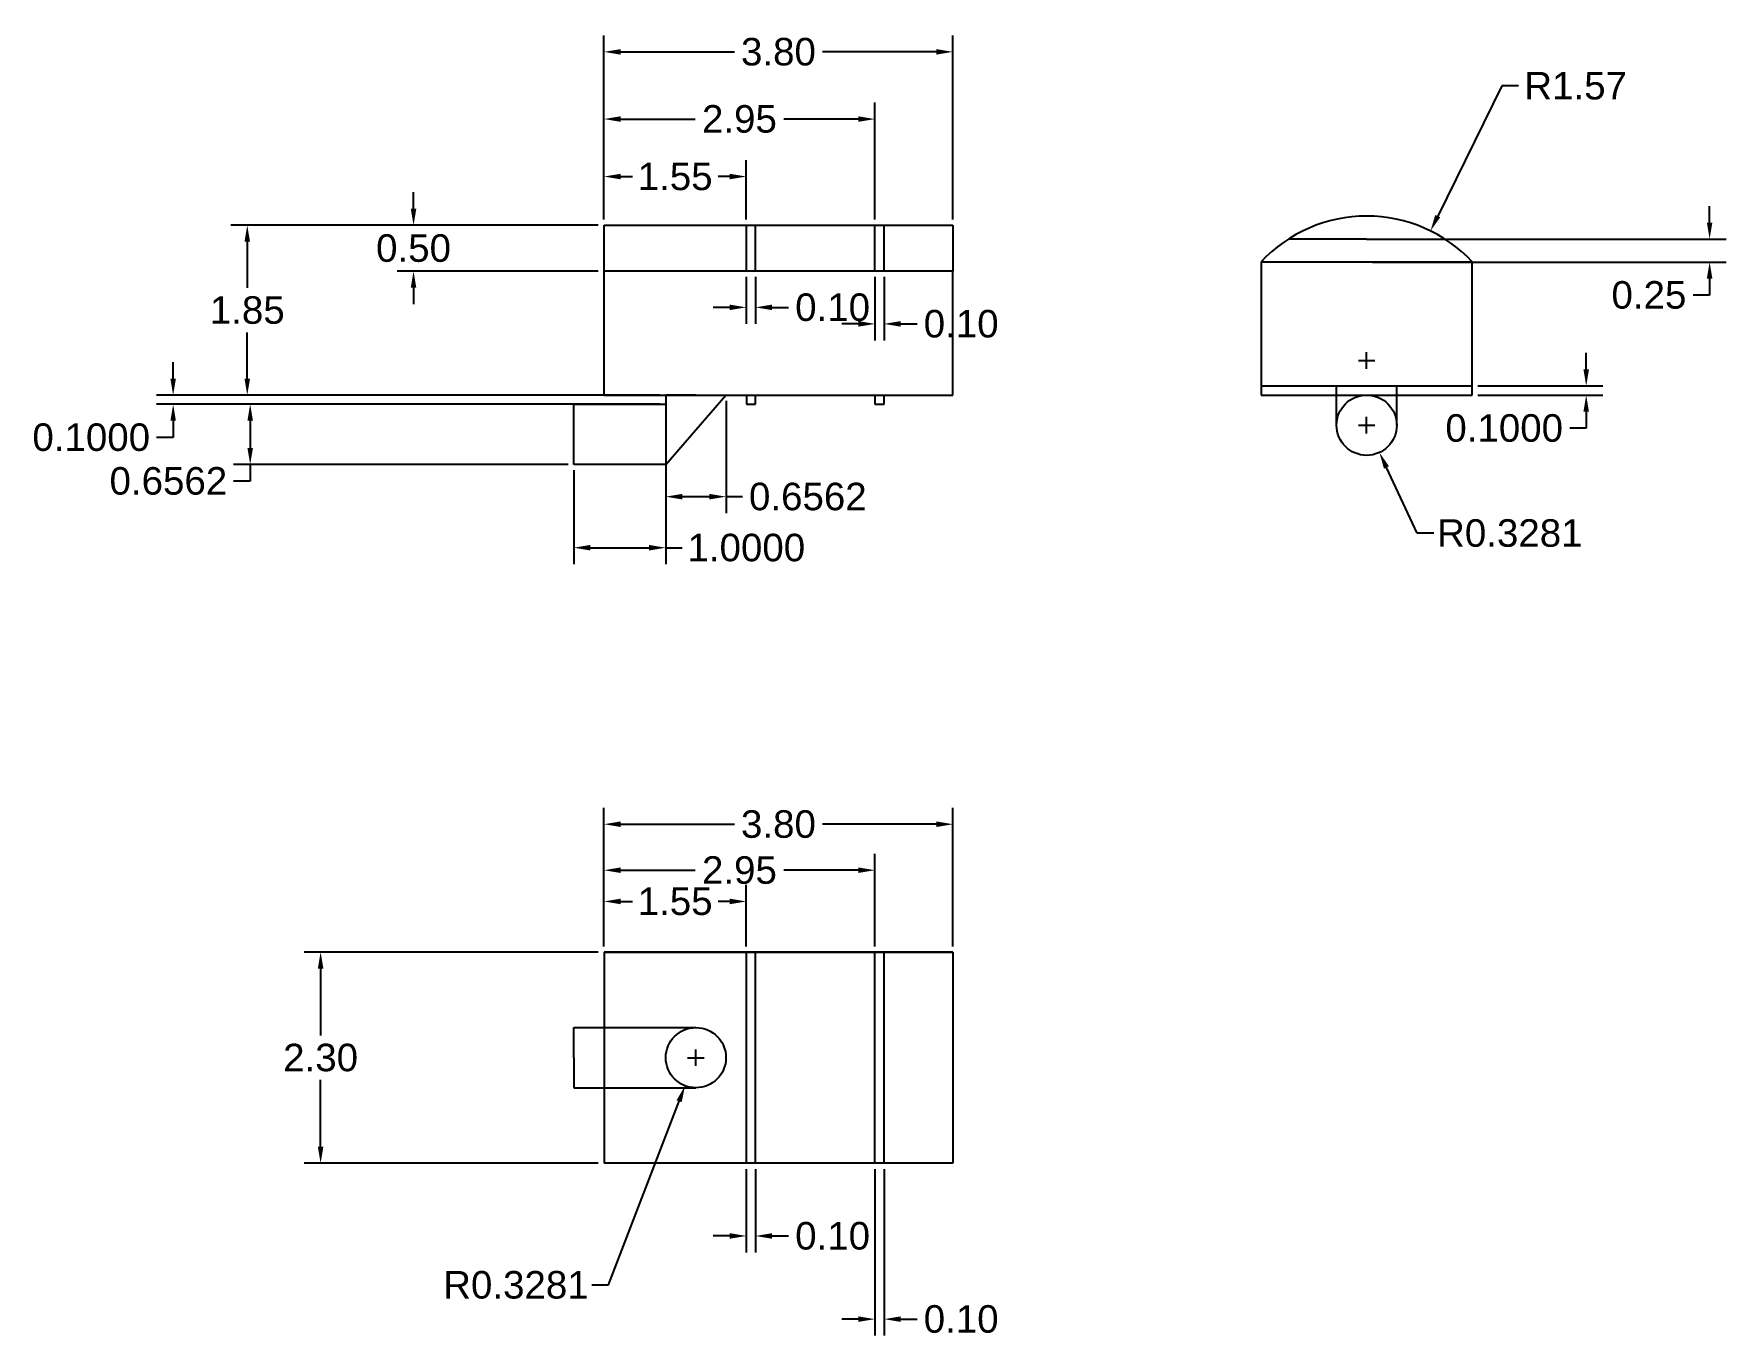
# Model space of a CAD drawing. Header units: inches. Extents: x 19.4 to 37.8, y 4.5 to 18.7.
import ezdxf

# ---------------------------------------------------------------- set-up
doc = ezdxf.new("R2010")
doc.units = ezdxf.units.IN
doc.header["$MEASUREMENT"] = 0
for name, color, linetype in [('Anotari', 40, 'Continuous'), ('Canal_Motor', 6, 'Continuous'), ('Rezervor', 130, 'Continuous'), ('Suporti', 3, 'Continuous')]:
    doc.layers.add(name, color=color, linetype=linetype)
doc.styles.get("Standard").update_dxf_attribs({"font": 'arial.ttf'})
doc.dimstyles.get("Standard").update_dxf_attribs({"dimtxt": 0.18, "dimasz": 0.18, "dimexe": 0.18, "dimexo": 0.0625, "dimgap": 0.09, "dimtad": 0, "dimtih": 1, "dimtoh": 1, "dimdec": 4, "dimzin": 0, "dimdsep": 46, "dimtxsty": 'Standard', "dimcen": 0.09, "dimadec": 0, "dimazin": 0, "dimtfac": 1, "dimtdec": 4, "dimtofl": 0, "dimtmove": 0, "dimatfit": 3, "dimfxl": 1, "dimtolj": 1, "dimtzin": 0, "dimarcsym": 0})

# ---------------------------------------------------------------- blocks, each defined once
blk = doc.blocks.new('*D29')
at = {"layer": 'Anotari', "color": 0, "lineweight": -2, "transparency": 16777216}
for p, q in [((35.401, 18.127), (34.703, 16.708)), ((35.581, 18.127), (35.401, 18.127)), ((33.839, 15.136), (34.019, 15.136)), ((33.929, 15.046), (33.929, 15.226))]:
    blk.add_line(p, q, dxfattribs=at)
at = {"layer": 'Anotari', "color": 0, "transparency": 16777216}
blk.add_solid([(34.676, 16.721), (34.73, 16.695), (34.624, 16.546)], dxfattribs=at)
at = {"layer": 'Defpoints', "color": 0, "transparency": 16777216}
for p in [(34.624, 16.546), (33.929, 15.136)]:
    blk.add_point(p, dxfattribs=at)
at = {"layer": 'Anotari', "color": 0, "transparency": 16777216, "insert": (36.205, 18.127), "char_height": 0.3, "attachment_point": 5}
blk.add_mtext('\\A1;R1.57', dxfattribs=at)
blk = doc.blocks.new('*D30')
at = {"layer": 'Anotari', "color": 0, "lineweight": -2, "transparency": 16777216}
for p, q in [((25.561, 16.608), (21.558, 16.608)), ((21.738, 16.428), (21.738, 15.926)), ((21.738, 14.938), (21.738, 15.44)), ((25.561, 14.758), (21.558, 14.758))]:
    blk.add_line(p, q, dxfattribs=at)
at = {"layer": 'Anotari', "color": 0, "transparency": 16777216}
for points in [[(21.708, 16.428), (21.768, 16.428), (21.738, 16.608)], [(21.708, 14.938), (21.768, 14.938), (21.738, 14.758)]]:
    blk.add_solid(points, dxfattribs=at)
at = {"layer": 'Defpoints', "color": 0, "transparency": 16777216}
for p in [(25.623, 16.608), (21.738, 14.758), (25.623, 14.758)]:
    blk.add_point(p, dxfattribs=at)
at = {"layer": 'Anotari', "color": 0, "transparency": 16777216, "insert": (21.738, 15.683), "char_height": 0.3, "attachment_point": 5}
blk.add_mtext('\\A1;1.85', dxfattribs=at)
blk = doc.blocks.new('*D31')
at = {"layer": 'Anotari', "color": 0, "lineweight": -2, "transparency": 16777216}
for p, q in [((23.549, 16.788), (23.549, 16.968)), ((25.561, 16.608), (23.369, 16.608)), ((25.561, 16.108), (23.369, 16.108)), ((23.549, 15.928), (23.549, 15.748))]:
    blk.add_line(p, q, dxfattribs=at)
at = {"layer": 'Anotari', "color": 0, "transparency": 16777216}
for points in [[(23.519, 16.788), (23.579, 16.788), (23.549, 16.608)], [(23.519, 15.928), (23.579, 15.928), (23.549, 16.108)]]:
    blk.add_solid(points, dxfattribs=at)
at = {"layer": 'Defpoints', "color": 0, "transparency": 16777216}
for p in [(25.623, 16.608), (23.549, 16.108), (25.623, 16.108)]:
    blk.add_point(p, dxfattribs=at)
at = {"layer": 'Anotari', "color": 0, "transparency": 16777216, "insert": (23.549, 16.358), "char_height": 0.3, "attachment_point": 5}
blk.add_mtext('\\A1;0.50', dxfattribs=at)
blk = doc.blocks.new('*D32')
at = {"layer": 'Anotari', "color": 0, "lineweight": -2, "transparency": 16777216}
for p, q in [((25.623, 16.671), (25.623, 17.319)), ((27.173, 16.671), (27.173, 17.319)), ((25.803, 17.139), (25.932, 17.139)), ((26.993, 17.139), (26.865, 17.139))]:
    blk.add_line(p, q, dxfattribs=at)
at = {"layer": 'Anotari', "color": 0, "transparency": 16777216}
for points in [[(25.803, 17.169), (25.803, 17.109), (25.623, 17.139)], [(26.993, 17.169), (26.993, 17.109), (27.173, 17.139)]]:
    blk.add_solid(points, dxfattribs=at)
at = {"layer": 'Defpoints', "color": 0, "transparency": 16777216}
for p in [(27.173, 17.139), (25.623, 16.608), (27.173, 16.608)]:
    blk.add_point(p, dxfattribs=at)
at = {"layer": 'Anotari', "color": 0, "transparency": 16777216, "insert": (26.398, 17.139), "char_height": 0.3, "attachment_point": 5}
blk.add_mtext('\\A1;1.55', dxfattribs=at)
blk = doc.blocks.new('*D33')
at = {"layer": 'Anotari', "color": 0, "lineweight": -2, "transparency": 16777216}
for p, q in [((25.623, 16.671), (25.623, 17.945)), ((28.573, 16.671), (28.573, 17.945)), ((25.803, 17.765), (26.615, 17.765)), ((28.393, 17.765), (27.582, 17.765))]:
    blk.add_line(p, q, dxfattribs=at)
at = {"layer": 'Anotari', "color": 0, "transparency": 16777216}
for points in [[(25.803, 17.795), (25.803, 17.735), (25.623, 17.765)], [(28.393, 17.795), (28.393, 17.735), (28.573, 17.765)]]:
    blk.add_solid(points, dxfattribs=at)
at = {"layer": 'Defpoints', "color": 0, "transparency": 16777216}
for p in [(28.573, 17.765), (25.623, 16.608), (28.573, 16.608)]:
    blk.add_point(p, dxfattribs=at)
at = {"layer": 'Anotari', "color": 0, "transparency": 16777216, "insert": (27.098, 17.765), "char_height": 0.3, "attachment_point": 5}
blk.add_mtext('\\A1;2.95', dxfattribs=at)
blk = doc.blocks.new('*D34')
at = {"layer": 'Anotari', "color": 0, "lineweight": -2, "transparency": 16777216}
for p, q in [((27.173, 16.046), (27.173, 15.534)), ((27.273, 16.046), (27.273, 15.534)), ((26.993, 15.714), (26.813, 15.714)), ((27.453, 15.714), (27.633, 15.714))]:
    blk.add_line(p, q, dxfattribs=at)
at = {"layer": 'Anotari', "color": 0, "transparency": 16777216}
for points in [[(26.993, 15.744), (26.993, 15.684), (27.173, 15.714)], [(27.453, 15.744), (27.453, 15.684), (27.273, 15.714)]]:
    blk.add_solid(points, dxfattribs=at)
at = {"layer": 'Defpoints', "color": 0, "transparency": 16777216}
for p in [(27.173, 16.108), (27.273, 16.108), (27.273, 15.714)]:
    blk.add_point(p, dxfattribs=at)
at = {"layer": 'Anotari', "color": 0, "transparency": 16777216, "insert": (28.113, 15.714), "char_height": 0.3, "attachment_point": 5}
blk.add_mtext('\\A1;0.10', dxfattribs=at)
blk = doc.blocks.new('*D35')
at = {"layer": 'Anotari', "color": 0, "lineweight": -2, "transparency": 16777216}
for p, q in [((28.573, 16.046), (28.573, 15.354)), ((28.673, 16.046), (28.673, 15.354)), ((28.393, 15.534), (28.213, 15.534)), ((28.853, 15.534), (29.033, 15.534))]:
    blk.add_line(p, q, dxfattribs=at)
at = {"layer": 'Anotari', "color": 0, "transparency": 16777216}
for points in [[(28.393, 15.564), (28.393, 15.504), (28.573, 15.534)], [(28.853, 15.564), (28.853, 15.504), (28.673, 15.534)]]:
    blk.add_solid(points, dxfattribs=at)
at = {"layer": 'Defpoints', "color": 0, "transparency": 16777216}
for p in [(28.573, 16.108), (28.673, 16.108), (28.673, 15.534)]:
    blk.add_point(p, dxfattribs=at)
at = {"layer": 'Anotari', "color": 0, "transparency": 16777216, "insert": (29.513, 15.534), "char_height": 0.3, "attachment_point": 5}
blk.add_mtext('\\A1;0.10', dxfattribs=at)
blk = doc.blocks.new('*D36')
at = {"layer": 'Anotari', "color": 0, "lineweight": -2, "transparency": 16777216}
for p, q in [((25.623, 16.671), (25.623, 18.677)), ((29.423, 16.671), (29.423, 18.677)), ((25.803, 18.497), (27.044, 18.497)), ((29.243, 18.497), (28.002, 18.497))]:
    blk.add_line(p, q, dxfattribs=at)
at = {"layer": 'Anotari', "color": 0, "transparency": 16777216}
for points in [[(25.803, 18.527), (25.803, 18.467), (25.623, 18.497)], [(29.243, 18.527), (29.243, 18.467), (29.423, 18.497)]]:
    blk.add_solid(points, dxfattribs=at)
at = {"layer": 'Defpoints', "color": 0, "transparency": 16777216}
for p in [(29.423, 18.497), (25.623, 16.608), (29.423, 16.608)]:
    blk.add_point(p, dxfattribs=at)
at = {"layer": 'Anotari', "color": 0, "transparency": 16777216, "insert": (27.523, 18.497), "char_height": 0.3, "attachment_point": 5}
blk.add_mtext('\\A1;3.80', dxfattribs=at)
blk = doc.blocks.new('*D37')
at = {"layer": 'Anotari', "color": 0, "lineweight": -2, "transparency": 16777216}
for p, q in [((25.561, 8.691), (22.357, 8.691)), ((22.537, 8.511), (22.537, 7.784)), ((22.537, 6.571), (22.537, 7.298)), ((25.561, 6.391), (22.357, 6.391))]:
    blk.add_line(p, q, dxfattribs=at)
at = {"layer": 'Anotari', "color": 0, "transparency": 16777216}
for points in [[(22.507, 8.511), (22.567, 8.511), (22.537, 8.691)], [(22.507, 6.571), (22.567, 6.571), (22.537, 6.391)]]:
    blk.add_solid(points, dxfattribs=at)
at = {"layer": 'Defpoints', "color": 0, "transparency": 16777216}
for p in [(25.623, 8.691), (22.537, 6.391), (25.623, 6.391)]:
    blk.add_point(p, dxfattribs=at)
at = {"layer": 'Anotari', "color": 0, "transparency": 16777216, "insert": (22.537, 7.541), "char_height": 0.3, "attachment_point": 5}
blk.add_mtext('\\A1;2.30', dxfattribs=at)
blk = doc.blocks.new('*D38')
at = {"layer": 'Anotari', "color": 0, "lineweight": -2, "transparency": 16777216}
for p, q in [((25.623, 8.753), (25.623, 10.264)), ((29.423, 8.753), (29.423, 10.264)), ((25.803, 10.084), (27.044, 10.084)), ((29.243, 10.084), (28.002, 10.084))]:
    blk.add_line(p, q, dxfattribs=at)
at = {"layer": 'Anotari', "color": 0, "transparency": 16777216}
for points in [[(25.803, 10.114), (25.803, 10.054), (25.623, 10.084)], [(29.243, 10.114), (29.243, 10.054), (29.423, 10.084)]]:
    blk.add_solid(points, dxfattribs=at)
at = {"layer": 'Defpoints', "color": 0, "transparency": 16777216}
for p in [(29.423, 10.084), (25.623, 8.691), (29.423, 8.691)]:
    blk.add_point(p, dxfattribs=at)
at = {"layer": 'Anotari', "color": 0, "transparency": 16777216, "insert": (27.523, 10.084), "char_height": 0.3, "attachment_point": 5}
blk.add_mtext('\\A1;3.80', dxfattribs=at)
blk = doc.blocks.new('*D39')
at = {"layer": 'Anotari', "color": 0, "lineweight": -2, "transparency": 16777216}
for p, q in [((25.623, 8.753), (25.623, 9.423)), ((27.173, 8.753), (27.173, 9.423)), ((25.803, 9.243), (25.932, 9.243)), ((26.993, 9.243), (26.865, 9.243))]:
    blk.add_line(p, q, dxfattribs=at)
at = {"layer": 'Anotari', "color": 0, "transparency": 16777216}
for points in [[(25.803, 9.273), (25.803, 9.213), (25.623, 9.243)], [(26.993, 9.273), (26.993, 9.213), (27.173, 9.243)]]:
    blk.add_solid(points, dxfattribs=at)
at = {"layer": 'Defpoints', "color": 0, "transparency": 16777216}
for p in [(27.173, 9.243), (25.623, 8.691), (27.173, 8.691)]:
    blk.add_point(p, dxfattribs=at)
at = {"layer": 'Anotari', "color": 0, "transparency": 16777216, "insert": (26.398, 9.243), "char_height": 0.3, "attachment_point": 5}
blk.add_mtext('\\A1;1.55', dxfattribs=at)
blk = doc.blocks.new('*D40')
at = {"layer": 'Anotari', "color": 0, "lineweight": -2, "transparency": 16777216}
for p, q in [((25.623, 8.753), (25.623, 9.763)), ((28.573, 8.753), (28.573, 9.763)), ((25.803, 9.583), (26.615, 9.583)), ((28.393, 9.583), (27.582, 9.583))]:
    blk.add_line(p, q, dxfattribs=at)
at = {"layer": 'Anotari', "color": 0, "transparency": 16777216}
for points in [[(25.803, 9.613), (25.803, 9.553), (25.623, 9.583)], [(28.393, 9.613), (28.393, 9.553), (28.573, 9.583)]]:
    blk.add_solid(points, dxfattribs=at)
at = {"layer": 'Defpoints', "color": 0, "transparency": 16777216}
for p in [(28.573, 9.583), (25.623, 8.691), (28.573, 8.691)]:
    blk.add_point(p, dxfattribs=at)
at = {"layer": 'Anotari', "color": 0, "transparency": 16777216, "insert": (27.098, 9.583), "char_height": 0.3, "attachment_point": 5}
blk.add_mtext('\\A1;2.95', dxfattribs=at)
blk = doc.blocks.new('*D41')
at = {"layer": 'Anotari', "color": 0, "lineweight": -2, "transparency": 16777216}
for p, q in [((27.173, 6.328), (27.173, 5.419)), ((27.273, 6.328), (27.273, 5.419)), ((26.993, 5.599), (26.813, 5.599)), ((27.453, 5.599), (27.633, 5.599))]:
    blk.add_line(p, q, dxfattribs=at)
at = {"layer": 'Anotari', "color": 0, "transparency": 16777216}
for points in [[(26.993, 5.629), (26.993, 5.569), (27.173, 5.599)], [(27.453, 5.629), (27.453, 5.569), (27.273, 5.599)]]:
    blk.add_solid(points, dxfattribs=at)
at = {"layer": 'Defpoints', "color": 0, "transparency": 16777216}
for p in [(27.173, 6.391), (27.273, 6.391), (27.273, 5.599)]:
    blk.add_point(p, dxfattribs=at)
at = {"layer": 'Anotari', "color": 0, "transparency": 16777216, "insert": (28.113, 5.599), "char_height": 0.3, "attachment_point": 5}
blk.add_mtext('\\A1;0.10', dxfattribs=at)
blk = doc.blocks.new('*D42')
at = {"layer": 'Anotari', "color": 0, "lineweight": -2, "transparency": 16777216}
for p, q in [((28.573, 6.328), (28.573, 4.513)), ((28.673, 6.328), (28.673, 4.513)), ((28.393, 4.693), (28.213, 4.693)), ((28.853, 4.693), (29.033, 4.693))]:
    blk.add_line(p, q, dxfattribs=at)
at = {"layer": 'Anotari', "color": 0, "transparency": 16777216}
for points in [[(28.393, 4.723), (28.393, 4.663), (28.573, 4.693)], [(28.853, 4.723), (28.853, 4.663), (28.673, 4.693)]]:
    blk.add_solid(points, dxfattribs=at)
at = {"layer": 'Defpoints', "color": 0, "transparency": 16777216}
for p in [(28.573, 6.391), (28.673, 6.391), (28.673, 4.693)]:
    blk.add_point(p, dxfattribs=at)
at = {"layer": 'Anotari', "color": 0, "transparency": 16777216, "insert": (29.513, 4.693), "char_height": 0.3, "attachment_point": 5}
blk.add_mtext('\\A1;0.10', dxfattribs=at)
blk = doc.blocks.new('*D43')
at = {"layer": 'Anotari', "color": 0, "lineweight": -2, "transparency": 16777216}
for p, q in [((37.664, 16.638), (37.664, 16.818)), ((33.991, 16.458), (37.844, 16.458)), ((33.991, 16.208), (37.844, 16.208)), ((37.664, 16.028), (37.664, 15.848)), ((37.664, 15.848), (37.484, 15.848))]:
    blk.add_line(p, q, dxfattribs=at)
at = {"layer": 'Anotari', "color": 0, "transparency": 16777216}
for points in [[(37.634, 16.638), (37.694, 16.638), (37.664, 16.458)], [(37.634, 16.028), (37.694, 16.028), (37.664, 16.208)]]:
    blk.add_solid(points, dxfattribs=at)
at = {"layer": 'Defpoints', "color": 0, "transparency": 16777216}
for p in [(33.929, 16.458), (33.929, 16.208), (37.664, 16.208)]:
    blk.add_point(p, dxfattribs=at)
at = {"layer": 'Anotari', "color": 0, "transparency": 16777216, "insert": (37.003, 15.848), "char_height": 0.3, "attachment_point": 5}
blk.add_mtext('\\A1;0.25', dxfattribs=at)
blk = doc.blocks.new('*D44')
at = {"layer": 'Anotari', "color": 0, "lineweight": -2, "transparency": 16777216}
for p, q in [((25.233, 14.658), (21.59, 14.658)), ((21.77, 14.478), (21.77, 14.182)), ((25.233, 14.002), (21.59, 14.002)), ((21.77, 14.002), (21.77, 13.822)), ((21.77, 13.822), (21.59, 13.822))]:
    blk.add_line(p, q, dxfattribs=at)
at = {"layer": 'Anotari', "color": 0, "transparency": 16777216}
for points in [[(21.74, 14.478), (21.8, 14.478), (21.77, 14.658)], [(21.74, 14.182), (21.8, 14.182), (21.77, 14.002)]]:
    blk.add_solid(points, dxfattribs=at)
at = {"layer": 'Defpoints', "color": 0, "transparency": 16777216}
for p in [(25.295, 14.658), (21.77, 14.002), (25.295, 14.002)]:
    blk.add_point(p, dxfattribs=at)
at = {"layer": 'Anotari', "color": 0, "transparency": 16777216, "insert": (20.879, 13.822), "char_height": 0.3, "attachment_point": 5}
blk.add_mtext('\\A1;0.6562', dxfattribs=at)
blk = doc.blocks.new('*D45')
at = {"layer": 'Anotari', "color": 0, "lineweight": -2, "transparency": 16777216}
for p, q in [((20.931, 14.938), (20.931, 15.118)), ((26.233, 14.758), (20.751, 14.758)), ((26.233, 14.658), (20.751, 14.658)), ((20.931, 14.478), (20.931, 14.298)), ((20.931, 14.298), (20.751, 14.298))]:
    blk.add_line(p, q, dxfattribs=at)
at = {"layer": 'Anotari', "color": 0, "transparency": 16777216}
for points in [[(20.901, 14.938), (20.961, 14.938), (20.931, 14.758)], [(20.901, 14.478), (20.961, 14.478), (20.931, 14.658)]]:
    blk.add_solid(points, dxfattribs=at)
at = {"layer": 'Defpoints', "color": 0, "transparency": 16777216}
for p in [(26.295, 14.758), (20.931, 14.658), (26.295, 14.658)]:
    blk.add_point(p, dxfattribs=at)
at = {"layer": 'Anotari', "color": 0, "transparency": 16777216, "insert": (20.039, 14.298), "char_height": 0.3, "attachment_point": 5}
blk.add_mtext('\\A1;0.1000', dxfattribs=at)
blk = doc.blocks.new('*D24')
at = {"layer": 'Anotari', "color": 0, "lineweight": -2, "transparency": 16777216}
for p, q in [((25.295, 13.939), (25.295, 12.916)), ((26.295, 13.939), (26.295, 12.916)), ((25.475, 13.096), (26.115, 13.096)), ((26.295, 13.096), (26.475, 13.096))]:
    blk.add_line(p, q, dxfattribs=at)
at = {"layer": 'Anotari', "color": 0, "transparency": 16777216}
for points in [[(25.475, 13.126), (25.475, 13.066), (25.295, 13.096)], [(26.115, 13.126), (26.115, 13.066), (26.295, 13.096)]]:
    blk.add_solid(points, dxfattribs=at)
at = {"layer": 'Defpoints', "color": 0, "transparency": 16777216}
for p in [(25.295, 14.002), (26.295, 14.002), (26.295, 13.096)]:
    blk.add_point(p, dxfattribs=at)
at = {"layer": 'Anotari', "color": 0, "transparency": 16777216, "insert": (27.173, 13.096), "char_height": 0.3, "attachment_point": 5}
blk.add_mtext('\\A1;1.0000', dxfattribs=at)
blk = doc.blocks.new('*D25')
at = {"layer": 'Anotari', "color": 0, "lineweight": -2, "transparency": 16777216}
for p, q in [((26.295, 14.696), (26.295, 13.472)), ((26.952, 14.696), (26.952, 13.472)), ((26.475, 13.652), (26.772, 13.652)), ((26.952, 13.652), (27.132, 13.652))]:
    blk.add_line(p, q, dxfattribs=at)
at = {"layer": 'Anotari', "color": 0, "transparency": 16777216}
for points in [[(26.475, 13.682), (26.475, 13.622), (26.295, 13.652)], [(26.772, 13.682), (26.772, 13.622), (26.952, 13.652)]]:
    blk.add_solid(points, dxfattribs=at)
at = {"layer": 'Defpoints', "color": 0, "transparency": 16777216}
for p in [(26.295, 14.758), (26.952, 14.758), (26.952, 13.652)]:
    blk.add_point(p, dxfattribs=at)
at = {"layer": 'Anotari', "color": 0, "transparency": 16777216, "insert": (27.843, 13.652), "char_height": 0.3, "attachment_point": 5}
blk.add_mtext('\\A1;0.6562', dxfattribs=at)
blk = doc.blocks.new('*D26')
at = {"layer": 'Anotari', "color": 0, "lineweight": -2, "transparency": 16777216}
for p, q in [((26.623, 7.451), (26.623, 7.631)), ((26.533, 7.541), (26.713, 7.541)), ((25.672, 5.065), (26.441, 7.067)), ((25.492, 5.065), (25.672, 5.065))]:
    blk.add_line(p, q, dxfattribs=at)
at = {"layer": 'Anotari', "color": 0, "transparency": 16777216}
blk.add_solid([(26.413, 7.077), (26.469, 7.056), (26.506, 7.235)], dxfattribs=at)
at = {"layer": 'Defpoints', "color": 0, "transparency": 16777216}
for p in [(26.623, 7.541), (26.506, 7.235)]:
    blk.add_point(p, dxfattribs=at)
at = {"layer": 'Anotari', "color": 0, "transparency": 16777216, "insert": (24.664, 5.065), "char_height": 0.3, "attachment_point": 5}
blk.add_mtext('\\A1;R0.3281', dxfattribs=at)
blk = doc.blocks.new('*D27')
at = {"layer": 'Anotari', "color": 0, "lineweight": -2, "transparency": 16777216}
for p, q in [((33.839, 14.43), (34.019, 14.43)), ((33.929, 14.34), (33.929, 14.52)), ((34.48, 13.254), (34.145, 13.97)), ((34.66, 13.254), (34.48, 13.254))]:
    blk.add_line(p, q, dxfattribs=at)
at = {"layer": 'Anotari', "color": 0, "transparency": 16777216}
blk.add_solid([(34.172, 13.983), (34.117, 13.957), (34.068, 14.133)], dxfattribs=at)
at = {"layer": 'Defpoints', "color": 0, "transparency": 16777216}
for p in [(33.929, 14.43), (34.068, 14.133)]:
    blk.add_point(p, dxfattribs=at)
at = {"layer": 'Anotari', "color": 0, "transparency": 16777216, "insert": (35.488, 13.254), "char_height": 0.3, "attachment_point": 5}
blk.add_mtext('\\A1;R0.3281', dxfattribs=at)
blk = doc.blocks.new('*D28')
at = {"layer": 'Anotari', "color": 0, "lineweight": -2, "transparency": 16777216}
for p, q in [((36.32, 15.038), (36.32, 15.218)), ((35.141, 14.858), (36.5, 14.858)), ((35.141, 14.758), (36.5, 14.758)), ((36.32, 14.578), (36.32, 14.398)), ((36.32, 14.398), (36.14, 14.398))]:
    blk.add_line(p, q, dxfattribs=at)
at = {"layer": 'Anotari', "color": 0, "transparency": 16777216}
for points in [[(36.29, 15.038), (36.35, 15.038), (36.32, 14.858)], [(36.29, 14.578), (36.35, 14.578), (36.32, 14.758)]]:
    blk.add_solid(points, dxfattribs=at)
at = {"layer": 'Defpoints', "color": 0, "transparency": 16777216}
for p in [(35.079, 14.858), (35.079, 14.758), (36.32, 14.758)]:
    blk.add_point(p, dxfattribs=at)
at = {"layer": 'Anotari', "color": 0, "transparency": 16777216, "insert": (35.427, 14.398), "char_height": 0.3, "attachment_point": 5}
blk.add_mtext('\\A1;0.1000', dxfattribs=at)

msp = doc.modelspace()

# ---------------------------------------------------------------- linework, layer by layer
at = {"layer": 'Canal_Motor'}
for p, q in [((26.62345, 14.75819), (26.29535, 14.75819)), ((26.29535, 14.75819), (26.29535, 14.65819)), ((26.29535, 14.00199), (26.95155, 14.75819)), ((26.62345, 14.75819), (26.95155, 14.75819)), ((33.60083, 14.43009), (33.60083, 14.85819)), ((34.25703, 14.43009), (34.25703, 14.85819)), ((25.29535, 14.00199), (25.29535, 14.65819)), ((25.29535, 14.65819), (26.29535, 14.65819)), ((26.29535, 14.65819), (26.29535, 14.00199)), ((26.29535, 14.00199), (25.29535, 14.00199)), ((25.29535, 7.5409), (25.29535, 7.869)), ((25.29535, 7.869), (26.62345, 7.869)), ((25.29535, 7.5409), (25.29535, 7.2128)), ((25.29535, 7.2128), (26.62345, 7.2128))]:
    msp.add_line(p, q, dxfattribs=at)
for centre in [(33.92893, 14.43009), (26.62345, 7.5409)]:
    msp.add_circle(centre, 0.3281, dxfattribs=at)
at = {"layer": 'Rezervor'}
for p, q in [((25.62345, 16.60819), (29.42345, 16.60819)), ((25.62345, 14.75819), (25.62345, 16.60819)), ((29.42345, 16.60819), (29.42345, 16.10819)), ((29.42345, 16.10819), (25.62345, 16.10819)), ((29.42345, 14.75819), (29.42345, 16.10819)), ((32.77893, 16.20819), (35.07893, 16.20819)), ((32.77893, 16.20819), (32.77893, 14.85819)), ((35.07893, 14.85819), (35.07893, 16.20819)), ((25.62345, 14.75819), (29.42345, 14.75819)), ((32.77893, 14.85819), (35.07893, 14.85819)), ((25.62345, 8.6909), (29.42345, 8.6909)), ((29.42345, 8.6909), (25.62345, 8.6909)), ((25.62345, 8.6909), (25.62345, 6.3909)), ((29.42345, 8.6909), (29.42345, 6.3909)), ((29.42345, 6.3909), (25.62345, 6.3909))]:
    msp.add_line(p, q, dxfattribs=at)
msp.add_arc((33.92893, 15.13569), 1.5725, 43.002869, 136.997131, dxfattribs=at)
at = {"layer": 'Suporti'}
for p, q in [((27.17345, 16.10819), (27.17345, 16.60819)), ((27.27345, 16.10819), (27.27345, 16.60819)), ((28.57345, 16.10819), (28.57345, 16.60819)), ((28.67345, 16.10819), (28.67345, 16.60819)), ((33.92893, 16.45819), (33.07819, 16.45819)), ((33.92893, 16.45819), (34.77966, 16.45819)), ((27.17345, 14.75819), (27.17345, 14.65819)), ((27.27345, 14.65819), (27.27345, 14.75819)), ((28.57345, 14.75819), (28.57345, 14.65819)), ((28.67345, 14.65819), (28.67345, 14.75819)), ((32.77893, 14.85819), (32.77893, 14.75819)), ((32.77893, 14.75819), (35.07893, 14.75819)), ((35.07893, 14.75819), (35.07893, 14.85819)), ((27.17345, 14.65819), (27.27345, 14.65819)), ((28.57345, 14.65819), (28.67345, 14.65819)), ((27.17345, 6.3909), (27.17345, 8.6909)), ((27.27345, 6.3909), (27.27345, 8.6909)), ((28.57345, 6.3909), (28.57345, 8.6909)), ((28.67345, 6.3909), (28.67345, 8.6909))]:
    msp.add_line(p, q, dxfattribs=at)

# ---------------------------------------------------------------- dimensions: what is measured, and where the dimension line sits
at = {"layer": 'Anotari'}
for base, p1, p2, override, picture, middle in [((29.42345, 18.49657), (25.62345, 16.60819), (29.42345, 16.60819), {"dimtxt": 0.3, "dimdec": 2}, '*D36', (27.52345, 18.49657)), ((28.57345, 17.76537), (25.62345, 16.60819), (28.57345, 16.60819), {"dimtxt": 0.3, "dimdec": 2}, '*D33', (27.09845, 17.76537)), ((27.17345, 17.13914), (25.62345, 16.60819), (27.17345, 16.60819), {"dimtxt": 0.3, "dimdec": 2}, '*D32', (26.39845, 17.13914)), ((27.27345, 15.71446), (27.17345, 16.10819), (27.27345, 16.10819), {"dimtxt": 0.3, "dimdec": 2}, '*D34', (28.11257, 15.71446)), ((28.67345, 15.53442), (28.57345, 16.10819), (28.67345, 16.10819), {"dimtxt": 0.3, "dimdec": 2}, '*D35', (29.51257, 15.53442)), ((26.95155, 13.65236), (26.29535, 14.75819), (26.95155, 14.75819), {"dimtxt": 0.3}, '*D25', (27.84273, 13.65236)), ((26.29535, 13.0959), (25.29535, 14.00199), (26.29535, 14.00199), {"dimtxt": 0.3}, '*D24', (27.17343, 13.0959)), ((29.42345, 10.08393), (25.62345, 8.6909), (29.42345, 8.6909), {"dimtxt": 0.3, "dimdec": 2}, '*D38', (27.52345, 10.08393)), ((28.57345, 9.5834), (25.62345, 8.6909), (28.57345, 8.6909), {"dimtxt": 0.3, "dimdec": 2}, '*D40', (27.09845, 9.5834)), ((27.17345, 9.24304), (25.62345, 8.6909), (27.17345, 8.6909), {"dimtxt": 0.3, "dimdec": 2}, '*D39', (26.39845, 9.24304)), ((27.27345, 5.5992), (27.17345, 6.3909), (27.27345, 6.3909), {"dimtxt": 0.3, "dimdec": 2}, '*D41', (28.11257, 5.5992)), ((28.67345, 4.6935), (28.57345, 6.3909), (28.67345, 6.3909), {"dimtxt": 0.3, "dimdec": 2}, '*D42', (29.51257, 4.6935))]:
    dim = msp.add_linear_dim(base=base, p1=p1, p2=p2, dimstyle='Standard', override=override, dxfattribs=at)
    dim.commit()
    dim.dimension.update_dxf_attribs({"geometry": picture, "text_midpoint": middle})
for center, mpoint, override, picture, middle in [((33.92893, 15.13569), (34.62352, 16.54647), {"dimtxt": 0.3, "dimdec": 2}, '*D29', (36.20466, 18.12659)), ((33.92893, 14.43009), (34.06821, 14.13302), {"dimtxt": 0.3}, '*D27', (35.48759, 13.25412)), ((26.62345, 7.5409), (26.50572, 7.23465), {"dimtxt": 0.3}, '*D26', (24.66446, 5.06528))]:
    dim = msp.add_radius_dim(center=center, mpoint=mpoint, dimstyle='Standard', override=override, dxfattribs=at)
    dim.commit()
    dim.dimension.update_dxf_attribs({"geometry": picture, "text_midpoint": middle, "dimtype": 164})
for base, p1, p2, override, picture, middle in [((23.54871, 16.10819), (25.62345, 16.60819), (25.62345, 16.10819), {"dimtxt": 0.3, "dimdec": 2}, '*D31', (23.54871, 16.35819)), ((37.66408, 16.20819), (33.92893, 16.45819), (33.92893, 16.20819), {"dimtxt": 0.3, "dimdec": 2}, '*D43', (37.00332, 15.84819)), ((21.73752, 14.75819), (25.62345, 16.60819), (25.62345, 14.75819), {"dimtxt": 0.3, "dimdec": 2}, '*D30', (21.73752, 15.68319)), ((20.93081, 14.65819), (26.29535, 14.75819), (26.29535, 14.65819), {"dimtxt": 0.3}, '*D45', (20.0386, 14.29819)), ((36.3196, 14.75819), (35.07893, 14.85819), (35.07893, 14.75819), {"dimtxt": 0.3}, '*D28', (35.4274, 14.39819)), ((21.76976, 14.00199), (25.29535, 14.65819), (25.29535, 14.00199), {"dimtxt": 0.3}, '*D44', (20.87858, 13.82199)), ((22.53709, 6.3909), (25.62345, 8.6909), (25.62345, 6.3909), {"dimtxt": 0.3, "dimdec": 2}, '*D37', (22.53709, 7.5409))]:
    dim = msp.add_linear_dim(base=base, p1=p1, p2=p2, angle=90, dimstyle='Standard', override=override, dxfattribs=at)
    dim.commit()
    dim.dimension.update_dxf_attribs({"geometry": picture, "text_midpoint": middle})

doc.saveas('drawing.dxf')
